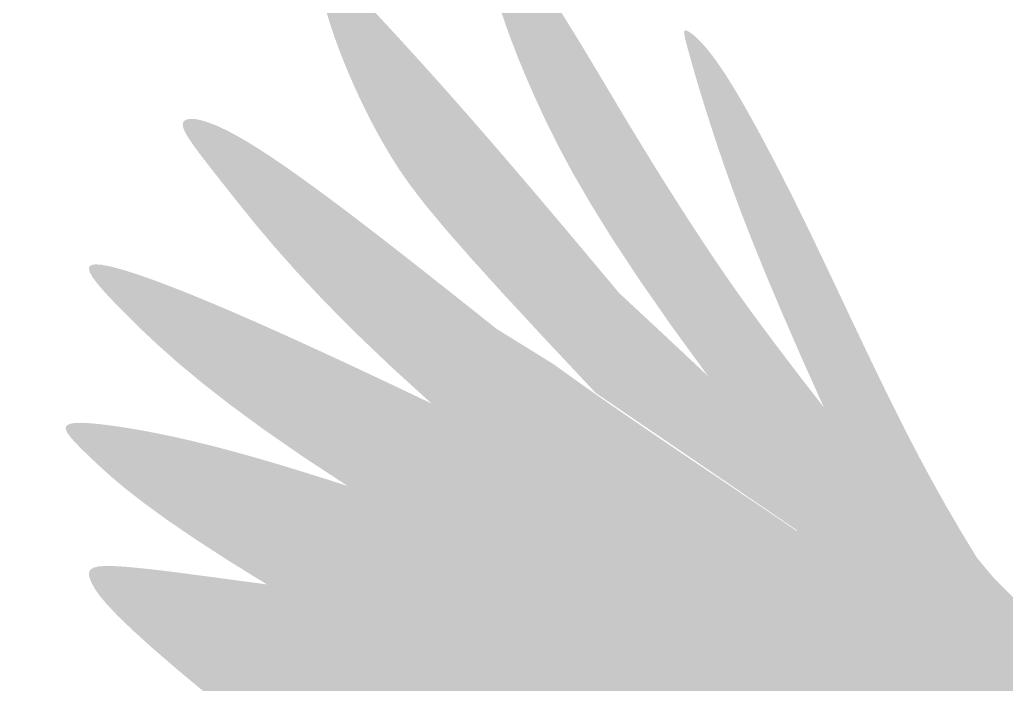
# Model space of a CAD drawing. Header units: millimetres. Extents: x -361 to 301, y -13 to 287.
# Drawn here: x 5.44 to 10.9, y 74.48 to 78.16 of the extents above; entities that cross this region are included whole.
import ezdxf

# ---------------------------------------------------------------- set-up
doc = ezdxf.new("R2010")
doc.units = ezdxf.units.MM
doc.layers.add('Images', color=7, linetype='Continuous')
doc.layers.add('magpiefill', color=3, linetype='Continuous')
picture_1 = doc.add_image_def('image1.jpg', size_in_pixel=(2366, 544))
picture_2 = doc.add_image_def('image7.jpg', size_in_pixel=(2113, 2387))

msp = doc.modelspace()

# ---------------------------------------------------------------- hatches: boundary and pattern name
at = {"layer": 'magpiefill'}
h = msp.add_hatch(color=255, dxfattribs=at)
h.dxf.hatch_style = 1
h.paths.add_polyline_path([(8.763841843762691, 77.65829865229377), (8.710578306584068, 77.74754826288644), (8.658100881134402, 77.8356193167481), (8.606330955438295, 77.92223681647367), (8.555189917520266, 78.00712576465814), (8.50459915540489, 78.0900111638965), (8.454480057116683, 78.17061801678373), (8.404754010680222, 78.2486713259148), (8.355473421069576, 78.32372454828673), (8.307214761056827, 78.39464495850471), (8.260685520363666, 78.46012828557602), (8.21659318871167, 78.51887025850793), (8.17564525582253, 78.56956660630762), (8.13854921141791, 78.61091305798239), (8.106012545219386, 78.64160534253948), (8.07874274694862, 78.66033918898616), (8.057275674561453, 78.66619532193181), (8.041460658950484, 78.65979444839427), (8.03097539924255, 78.64214227099352), (8.025497594564456, 78.61424449234958), (8.02470494404298, 78.5771068150825), (8.028275146804958, 78.53173494181219), (8.035885901977167, 78.47913457515867), (8.04721490868647, 78.42031141774193), (8.062061711511689, 78.35602432979967), (8.080713236839955, 78.2860448020404), (8.103578256510445, 78.20989748279031), (8.131065542362307, 78.12710702037563), (8.163583866234717, 78.03719806312252), (8.20154199996685, 77.93969525935718), (8.245348715397881, 77.83412325740582), (8.295412784366931, 77.72000670559464), (8.352690591661997, 77.59636394546642), (8.420328973866162, 77.46018809142971), (8.502022380511278, 77.30796595110992), (8.60146526112922, 77.1361843321322), (8.722352065251812, 76.94133004212183), (8.868377242410986, 76.71988988870409), (9.017515629269496, 76.5053492217046), (9.188635795545139, 76.34793368905262), (9.338156284477293, 76.21003057118118), (9.467842113338037, 76.09016787647106), (9.579458299399391, 75.98687361330349), (9.674769859933406, 75.89867579005936), (9.755541812212016, 75.82410241511992), (9.823539173507243, 75.76168149686606), (9.880526961091135, 75.70994104367888), (9.928137173628585, 75.66752802787913), (9.967469735355849, 75.63356527754677), (9.99949155190211, 75.60729458470144), (10.02516952889647, 75.58795774136279), (10.04547057196811, 75.57479653955049), (10.0613615867461, 75.56705277128422), (10.07380947885969, 75.56396822858368), (10.08378115393796, 75.56478470346848), (10.09188849363377, 75.5692110569743), (10.09732328369483, 75.57882442620092), (10.09892228589257, 75.59566901726419), (10.09552226199841, 75.62178903627985), (10.08595997378376, 75.65922868936373), (10.06907218302001, 75.71003218263158), (10.0436956514786, 75.77624372219925), (10.00866714093098, 75.85990751418252), (9.934047563909587, 75.95507561385402), (9.76182339275337, 76.17743147356867), (9.624388426955306, 76.3578886383568), (9.515042662932103, 76.50475770430764), (9.42708609710047, 76.6263492675104), (9.353818725877147, 76.73097392405431), (9.288540545678813, 76.82694227002854), (9.22566101494104, 76.92117390951914), (9.164027440174777, 77.01502447859922), (9.103596589909785, 77.10845862133874), (9.044325232675817, 77.20144098180758), (8.98617013700266, 77.2939362040757), (8.929088071420097, 77.38590893221301), (8.873035804457857, 77.47732381028952), (8.81797010464578, 77.56814548237504)])
h = msp.add_hatch(color=253, dxfattribs=at)
h.dxf.hatch_style = 1
h.paths.add_polyline_path([(7.604141655325066, 77.98357105311955), (7.541369538147904, 78.05222926479492), (7.482032684644651, 78.11662109376081), (7.426048558360577, 78.17693118274128), (7.373399475062172, 78.23321911593293), (7.324327159401179, 78.28504424342238), (7.279138188250556, 78.33184085676884), (7.238139138483348, 78.37304324753137), (7.20163658697254, 78.40808570726921), (7.169937110591093, 78.43640252754149), (7.14334728621202, 78.45742799990735), (7.122173690708308, 78.47059641592593), (7.106564371183083, 78.47557646953753), (7.096033255659876, 78.4729744642069), (7.089935742392271, 78.46363110577987), (7.087627229633881, 78.44838710010235), (7.088463115638319, 78.4280831530202), (7.091798798659227, 78.40355997037928), (7.096989676950244, 78.37565825802547), (7.103391148764928, 78.34521872180464), (7.110525003458122, 78.31286206960387), (7.118578594789454, 78.27832901747509), (7.127905667619729, 78.24114028351146), (7.138859966809775, 78.20081658580612), (7.151795237220426, 78.15687864245223), (7.167065223712484, 78.10884717154296), (7.18502367114678, 78.05624289117145), (7.206024324384117, 77.99858651943084), (7.23035607556244, 77.93560633211113), (7.258048405928122, 77.8678608357897), (7.289065944004648, 77.79611609474075), (7.323373318315504, 77.72113817323844), (7.360935157384176, 77.64369313555707), (7.40171608973418, 77.5645470459708), (7.445680743889, 77.48446596875382), (7.492793748372065, 77.40421596818037), (7.544290028043633, 77.3230823579695), (7.606485693110869, 77.23442744961959), (7.686967150117596, 77.13013280407391), (7.793320805607721, 77.0020799822757), (7.933133066125095, 76.84215054516822), (8.113990338213597, 76.64222605369473), (8.343479028417079, 76.3941880687985), (8.62918554327942, 76.08991815142272), (9.744352245770614, 75.32877533679347), (9.750925940961054, 75.33206051349934), (9.809049796100396, 75.33206051349934), (9.835436912012938, 75.32546701519607), (9.502373289634164, 75.57185760716891), (9.240570416792707, 75.77072528501982), (9.039319777558603, 75.92947858844231), (8.887912856001861, 76.05552605712984), (8.77564113619249, 76.15627623077587), (8.691796102200442, 76.23913764907395), (8.625669238095782, 76.31151885171744), (8.56655202794849, 76.38082837839984), (8.505651116988133, 76.45311707535424), (8.441833795082715, 76.52900501497204), (8.37588251325974, 76.60775457618409), (8.308579722546654, 76.68862813792138), (8.240707873971104, 76.77088807911491), (8.173049418560595, 76.85379677869552), (8.106386807342602, 76.93661661559416), (8.041502491344716, 77.01860996874187), (7.97908407945863, 77.09911475571461), (7.91943981203292, 77.17777104866913), (7.862783087280377, 77.2542944584072), (7.80932730341371, 77.32840059573066), (7.759285858645683, 77.39980507144129), (7.712872151189117, 77.46822349634097), (7.670299579256721, 77.53337148123141), (7.631781541061258, 77.5949646369145), (7.597652951727923, 77.65249343684211), (7.568734794031343, 77.70454780506641), (7.545969567658716, 77.74949252828974), (7.530299772297099, 77.78569239321432), (7.522667907633576, 77.81151218654244), (7.524016473355289, 77.82531669497638), (7.535287969149294, 77.82547070521845), (7.557424894702706, 77.8103390039709), (7.590953330418927, 77.77901511482342), (7.634733679566267, 77.7335075089156), (7.687209926129356, 77.67655339427436), (7.746826054092878, 77.61088997892664), (7.812026047441407, 77.53925447089941), (7.881253890159599, 77.46438407821965), (7.952953566232054, 77.38901600891431), (8.025569059643402, 77.31588747101034), (8.100359987214603, 77.2446785433318), (8.189848497111882, 77.16284078789114), (8.309372370337712, 77.05476863749792), (8.474269387894623, 76.90485652496169), (8.69987733078517, 76.697498883092), (8.759817530348016, 76.6417807154946), (8.648350151014284, 76.77510609741354), (8.540527652547325, 76.90365307434975), (8.43639083516672, 77.02733652715007), (8.335980499091875, 77.14607133666136), (8.23933744454203, 77.25977238373075), (8.146502471736653, 77.36835454920515), (8.057516380895038, 77.47173271393159), (7.972419972236594, 77.56982175875699), (7.891233489868341, 77.6625815248412), (7.813894953447829, 77.75015169459547), (7.740321826520244, 77.83271691074388), (7.670431572630946, 77.91046181601054)])
h = msp.add_hatch(color=255, dxfattribs=at)
h.dxf.hatch_style = 1
h.paths.add_polyline_path([(9.534138450081457, 77.53050375303137), (9.483910342954914, 77.62200478186237), (9.435762839125942, 77.70682275172528), (9.390282774593686, 77.78367792687762), (9.34805698535726, 77.85129057157691), (9.309562646969312, 77.90874235688209), (9.274838293196126, 77.95656058105796), (9.24381279735735, 77.99563394917068), (9.216415032772687, 78.02685116628656), (9.192573872761898, 78.05110093747176), (9.172218190644628, 78.06927196779252), (9.155276859740582, 78.08225296231505), (9.141678753369462, 78.09093262610556), (9.13134088804864, 78.09597156337509), (9.124132853086195, 78.09711797491371), (9.119912380987842, 78.09389196065645), (9.118537204259326, 78.08581362053816), (9.119865055406336, 78.07240305449382), (9.123753666934647, 78.0531803624583), (9.130060771349946, 78.0276656443666), (9.138644101158008, 77.9953790001536), (9.14942214799376, 77.95588052133319), (9.162556440009098, 77.90889026573495), (9.178269264485067, 77.85416828276747), (9.1967829087028, 77.79147462183933), (9.218319659943347, 77.72056933235906), (9.243101805487811, 77.64121246373519), (9.271351632617325, 77.55316406537635), (9.303291428612908, 77.45618418669106), (9.339493846245205, 77.34938110627199), (9.381933000242668, 77.22925601944854), (9.432933370823378, 77.09165835073422), (9.494819438205269, 76.93243752464247), (9.569915682606393, 76.74744296568683), (9.660546584244742, 76.53252409838079), (9.754812772115145, 76.31617528037039), (9.852908870981366, 76.19167345731691), (9.937664564348609, 76.08333918215196), (10.01052834773836, 75.98986831071431), (10.07294871667233, 75.90995669884249), (10.12637416667206, 75.84230020237518), (10.17225319325928, 75.78559467715094), (10.21203429195549, 75.73853597900842), (10.24716595828241, 75.6998199637863), (10.27878858752325, 75.6686944295214), (10.30681017400769, 75.64661494304389), (10.33083061182705, 75.63558901338222), (10.35044979507268, 75.63762414956481), (10.36526761783585, 75.6547278606201), (10.37488397420796, 75.6889076555765), (10.37889875828029, 75.74217104346248), (10.37691186414412, 75.81652553330646), (10.35346924020459, 75.861543317287), (10.28878190430163, 75.98951116036991), (10.22719351775919, 76.11434683167299), (10.16825716131055, 76.2359811970815), (10.1115366795766, 76.35441885441149), (10.05663897272893, 76.46995932920153), (10.00318170482706, 76.58297587892066), (9.950782539930202, 76.69384176103816), (9.899059142097656, 76.8029302330233), (9.847629175388846, 76.9106145523452), (9.79611030386306, 77.01726797647297), (9.744120191579668, 77.12326376287588), (9.69143803125462, 77.22869967015451), (9.638489130230482, 77.33257146143494), (9.58586032450637, 77.43359940097473)])
h = msp.add_hatch(color=255, dxfattribs=at)
h.dxf.hatch_style = 1
h.paths.add_polyline_path([(8.69987733078517, 76.69749888309197), (8.474269387894623, 76.90485652496169), (8.309372370337655, 77.05476863749796), (8.189848497111853, 77.16284078789117), (8.100359987214603, 77.2446785433318), (8.025569059643402, 77.31588747101034), (7.952953566232054, 77.38901600891431), (7.881253890159599, 77.46438407821965), (7.812026047441407, 77.53925447089941), (7.746826054092907, 77.61088997892661), (7.687209926129356, 77.67655339427436), (7.634733679566267, 77.7335075089156), (7.590953330418927, 77.77901511482342), (7.557424894702706, 77.8103390039709), (7.535287969149294, 77.82547070521845), (7.524016473355289, 77.82531669497638), (7.522667907633576, 77.81151218654244), (7.530299772297099, 77.78569239321432), (7.545969567658716, 77.74949252828974), (7.568734794031343, 77.70454780506641), (7.597652951727923, 77.65249343684211), (7.631781541061287, 77.5949646369145), (7.670299579256721, 77.53337148123141), (7.712872151189117, 77.46822349634097), (7.759285858645683, 77.39980507144129), (7.80932730341371, 77.32840059573066), (7.862783087280377, 77.2542944584072), (7.91943981203292, 77.17777104866913), (7.97908407945863, 77.09911475571461), (8.041502491344716, 77.01860996874187), (8.106386807342602, 76.93661661559416), (8.173049418560595, 76.85379677869552), (8.240707873971104, 76.77088807911491), (8.308579722546654, 76.6886281379214), (8.375882513259711, 76.60775457618409), (8.441833795082715, 76.52900501497203), (8.505651116988133, 76.45311707535424), (8.56655202794849, 76.38082837839984), (8.625669238095782, 76.31151885171744), (8.691796102200442, 76.23913764907395), (8.77564113619249, 76.15627623077587), (8.88791285600189, 76.05552605712984), (9.039319777558603, 75.92947858844231), (9.240570416792707, 75.77072528501982), (9.502373289634193, 75.5718576071689), (9.835436912012938, 75.32546701519607), (9.886547984241076, 75.31269560171033), (9.983421361518225, 75.29333068992125), (10.11904340479828, 75.31269560171033), (10.14775383559396, 75.31843479420482), (10.11246457015659, 75.35468399704071), (10.07054977000274, 75.39727545498582), (10.0223563944628, 75.44586174493162), (9.968231402867247, 75.50009544376938), (9.908521754546598, 75.5596291283906), (9.872700389043814, 75.59519617749557), (9.394577116577295, 76.04802474259024), (9.001533980011914, 76.4170901446983)])
h = msp.add_hatch(color=253, dxfattribs=at)
h.dxf.hatch_style = 1
h.paths.add_polyline_path([(7.248140780889287, 77.09679850566467), (7.158122370649124, 77.16437324332269), (7.071934918205613, 77.22797955042283), (6.989519227454252, 77.2875414114647), (6.911053055639002, 77.34278747504375), (6.836714160003851, 77.39344638975531), (6.766680297792789, 77.43924680419484), (6.701129226249861, 77.47991736695774), (6.640238702619058, 77.51518672663939), (6.58418648414434, 77.54478353183522), (6.533175646579139, 77.56850749929116), (6.487510539714691, 77.58644261835512), (6.447520831851591, 77.5987439465256), (6.413536191290376, 77.60556654130103), (6.385886286331754, 77.60706546017987), (6.364900785276319, 77.60339576066058), (6.350909356424665, 77.59471250024161), (6.344241668077416, 77.58117073642144), (6.345226849320511, 77.56272470453244), (6.354191872381506, 77.53852535124268), (6.371463170273159, 77.50752280105405), (6.397367176008373, 77.46866717846858), (6.432230322599935, 77.42090860798818), (6.476379043060689, 77.36319721411489), (6.530139770403508, 77.29448312135061), (6.593838937641181, 77.21371645419732), (6.668233850790415, 77.11989331172147), (6.75580530788352, 77.01219369124702), (6.859464979956556, 76.88984356466248), (6.982124538045639, 76.75206890385634), (7.126695653186971, 76.59809568071707), (7.296089996416583, 76.42714986713317), (7.493219238770621, 76.2384574349931), (7.720995051285172, 76.03124435618535), (7.755207947147028, 76.01489520984325), (7.878836990002526, 75.95533128585872), (8.002332661498912, 75.89528746851597), (8.047419815192058, 75.87314971527367), (7.949882907122856, 76.00226020064751), (7.859766807067928, 76.11901687916195), (7.777108863427941, 76.22403688087103), (7.701946424603619, 76.31793733582869), (7.634316838995687, 76.40133537408899), (7.574257455004812, 76.47484812570592), (7.521805621031774, 76.53909272073342), (7.476998685477213, 76.59468628922563), (7.439827760768935, 76.64224678876461), (7.410099015443052, 76.68239548704527), (7.387572382062729, 76.71575447929071), (7.372007793191045, 76.74294586072399), (7.363165181391253, 76.76459172656818), (7.360804479226431, 76.78131417204634), (7.364685619259774, 76.79373529238154), (7.374568534054418, 76.80247718279689), (7.391690079323723, 76.80705594755356), (7.423194803381847, 76.80256372706522), (7.477704177693113, 76.7829866707837), (7.563839673721816, 76.74231092816078), (7.690222762932308, 76.6745226486483), (7.865474916788912, 76.57360798169803), (8.08339465628353, 76.44247291402756), (7.933387255184471, 76.56167790683743), (7.795681598464171, 76.67080515684945), (7.669033723275248, 76.77075532808443), (7.552199666770548, 76.86242908456286), (7.443935466102744, 76.94672709030532), (7.342997158424737, 77.0245500093324)])
h = msp.add_hatch(color=253, dxfattribs=at)
h.dxf.hatch_style = 1
h.paths.add_polyline_path([(7.115105090553129, 76.31634976918927), (6.985143791072034, 76.37589892986124), (6.856818532440855, 76.4338839722994), (6.731178515472209, 76.48970057504668), (6.609272940978656, 76.54274441664599), (6.492151009772755, 76.59241117564022), (6.380873777113834, 76.63810838049481), (6.276549716048009, 76.67929095936533), (6.180299154068223, 76.71542569032982), (6.093242418667273, 76.7459793514664), (6.016499837338102, 76.77041872085313), (5.951191737573566, 76.78821057656812), (5.89843844686655, 76.79882169668942), (5.859360292709937, 76.8017188592951), (5.834813821555088, 76.79643401424265), (5.824600455687346, 76.78275979850697), (5.828257836350701, 76.7605540208425), (5.845323604788888, 76.7296744900035), (5.875335402245867, 76.68997901474437), (5.917830869965485, 76.6413254038194), (5.97234764919159, 76.58357146598296), (6.038423381168116, 76.5165750099894), (6.116239222410343, 76.44008391178357), (6.208550390519434, 76.35340631607241), (6.318755618367959, 76.2557404347534), (6.450253638828542, 76.14628447972403), (6.606443184773752, 76.02423666288175), (6.790722989076187, 75.88879519612402), (7.0064917846085, 75.73915829134835), (7.257148304243174, 75.57452416045219), (7.317749686526327, 75.55496424490127), (7.482178926923694, 75.50072659142116), (7.653952564932752, 75.44304076250768), (7.707574500982787, 75.42476449854716), (7.529525108453583, 75.54126002055054), (7.378445915774137, 75.65164233036742), (7.252008296354632, 75.75532219016772), (7.147883623605367, 75.85171036212127), (7.063743270936584, 75.94021760839799), (6.997258611758525, 76.02025469116772), (6.946101019481432, 76.09123237260035), (6.907941867515632, 76.1525614148657), (6.882188079234538, 76.20331235730787), (6.875188777864537, 76.24119484796738), (6.895028636595271, 76.26357831205897), (6.949792328616297, 76.2678321747973), (7.04756452711726, 76.25132586139715), (7.196429905287744, 76.21142879707314), (7.404473136317336, 76.14551040704006), (7.679778893395792, 76.05094011651254), (7.630636402585253, 76.07442359412055), (7.504313225970236, 76.13436079234147), (7.375739008814833, 76.1949763789723), (7.245653230071582, 76.25584081174058)])
h = msp.add_hatch(color=255, dxfattribs=at)
h.dxf.hatch_style = 1
h.paths.add_polyline_path([(8.397072304297467, 76.2483440832917), (8.09821760675598, 76.43355307676183), (7.865474916788912, 76.57360798169803), (7.690222762932308, 76.6745226486483), (7.563839673721816, 76.74231092816078), (7.477704177693113, 76.7829866707837), (7.423194803381847, 76.80256372706522), (7.391690079323723, 76.80705594755356), (7.374568534054418, 76.80247718279689), (7.364685619259774, 76.79373529238154), (7.360804479226431, 76.78131417204634), (7.363165181391253, 76.76459172656818), (7.372007793191045, 76.74294586072399), (7.387572382062729, 76.71575447929071), (7.410099015443052, 76.68239548704527), (7.439827760768935, 76.64224678876461), (7.476998685477213, 76.59468628922563), (7.521805621031746, 76.53909272073344), (7.574257455004812, 76.47484812570592), (7.634316838995687, 76.401335374089), (7.701946424603619, 76.31793733582869), (7.777108863427941, 76.22403688087103), (7.859766807067928, 76.11901687916195), (7.949882907122856, 76.00226020064751), (8.047419815192058, 75.8731497152737), (8.12650409198335, 75.83431940416409), (8.252160411802805, 75.77198273915216), (8.380110751304443, 75.70783311982926), (8.511164240835313, 75.6414261925445), (8.645641785087236, 75.57252215718349), (8.781911386130787, 75.50169942777801), (8.917852820381142, 75.42974097189649), (9.05134586425362, 75.35742975710727), (9.180270294163336, 75.28554875097886), (9.302505886525665, 75.21488092107951), (9.415932417755812, 75.14620923497768), (9.518429664268979, 75.0803166602417), (9.595928708544676, 75.0803166602417), (9.654052563683905, 75.0803166602417), (9.692802085821825, 75.1190464838198), (9.750925940961054, 75.1190464838198), (9.770300273962505, 75.21587104276507), (9.770300273962505, 75.25460086634315), (9.673426896685356, 75.29333068992125), (9.740421602007444, 75.32681101399545), (9.631423422058134, 75.4013062115707), (9.502702732024545, 75.488305168056), (9.358784202897027, 75.58515831932404), (9.204192505665105, 75.68921610124812), (9.043452311318674, 75.7978289497012), (8.881088290847913, 75.9083473005562), (8.721625115242546, 76.01812158968617), (8.56958745549258, 76.12450225296406), (8.428431704530425, 76.22543091898886)])
h = msp.add_hatch(color=253, dxfattribs=at)
h.dxf.hatch_style = 1
h.paths.add_polyline_path([(10.14776094400725, 75.68251046312368), (10.00866714093098, 75.85990751418252), (10.0436956514786, 75.77624372219925), (10.06907218302001, 75.71003218263158), (10.08595997378376, 75.65922868936373), (10.09552226199841, 75.62178903627985), (10.09892228589257, 75.59566901726419), (10.09732328369483, 75.57882442620092), (10.09188849363377, 75.5692110569743), (10.08378115393796, 75.56478470346848), (10.07380947885969, 75.56396822858368), (10.06136158674613, 75.56705277128422), (10.04547057196811, 75.57479653955049), (10.02516952889647, 75.58795774136279), (9.99949155190211, 75.60729458470144), (9.967469735355849, 75.63356527754677), (9.928137173628585, 75.66752802787913), (9.880526961091164, 75.70994104367888), (9.823539173507243, 75.76168149686606), (9.755541812211959, 75.82410241511994), (9.674769859933406, 75.89867579005939), (9.579458299399391, 75.98687361330349), (9.467842113338037, 76.09016787647106), (9.338156284477265, 76.21003057118115), (9.18863579554511, 76.34793368905265), (9.017515629269496, 76.5053492217046), (9.043235242138536, 76.46835067950416), (9.25062051396634, 76.18319922214737), (9.394577116577324, 76.04802474259021), (9.894344521483902, 75.57469710957734), (10.14662045258382, 75.3182082318341), (10.31279015935243, 75.35142542528843), (10.40966353662958, 75.35142542528843)])
h = msp.add_hatch(color=255, dxfattribs=at)
h.dxf.hatch_style = 1
h.paths.add_polyline_path([(8.126504091983321, 75.8343194041641), (8.002332661498912, 75.89528746851597), (7.878836990002497, 75.95533128585873), (7.755207947146971, 76.01489520984327), (7.679778893395792, 76.0509401165125), (7.404473136317336, 76.14551040704006), (7.196429905287744, 76.21142879707314), (7.04756452711726, 76.25132586139715), (6.949792328616297, 76.2678321747973), (6.895028636595271, 76.26357831205897), (6.875188777864537, 76.24119484796738), (6.882188079234538, 76.20331235730787), (6.907941867515632, 76.1525614148657), (6.946101019481432, 76.09123237260035), (6.997258611758525, 76.02025469116772), (7.063743270936584, 75.94021760839799), (7.147883623605367, 75.85171036212127), (7.252008296354632, 75.75532219016772), (7.378445915774137, 75.65164233036742), (7.529525108453583, 75.54126002055054), (7.707574500982787, 75.42476449854716), (7.832848313272393, 75.38206672540808), (8.0182001817563, 75.31802983370439), (8.2075673685776, 75.25141698631774), (8.398065369024124, 75.18278046850395), (8.586809678383702, 75.11267256551899), (8.770915791944276, 75.04164556261863), (8.947499204993676, 74.97025174505876), (9.113675412819788, 74.89904339809529), (9.26655991071047, 74.82857280698408), (9.363433287987476, 74.82857280698408), (9.440931476128299, 74.8479377187731), (9.479680998266076, 74.90603245414026), (9.499055331267527, 75.04158683666363), (9.518429664268979, 75.0803166602417), (9.415932417755783, 75.14620923497768), (9.302505886525637, 75.21488092107951), (9.180270294163336, 75.28554875097886), (9.051345864253562, 75.35742975710728), (8.917852820381142, 75.42974097189649), (8.781911386130787, 75.50169942777801), (8.645641785087264, 75.57252215718346), (8.511164240835342, 75.6414261925445), (8.380110751304414, 75.70783311982926), (8.252160411802777, 75.77198273915216)])
h = msp.add_hatch(color=253, dxfattribs=at)
h.dxf.hatch_style = 1
h.paths.add_polyline_path([(10.49392843715913, 75.5964876522401), (10.42170244473485, 75.73051243653883), (10.37691186414412, 75.81652553330646), (10.37889875828029, 75.74217104346248), (10.37488397420796, 75.6889076555765), (10.36526761783585, 75.6547278606201), (10.35044979507268, 75.63762414956481), (10.33083061182705, 75.63558901338222), (10.30681017400769, 75.64661494304389), (10.27878858752325, 75.6686944295214), (10.24716595828241, 75.6998199637863), (10.21203429195549, 75.73853597900842), (10.17225319325928, 75.78559467715094), (10.12637416667206, 75.84230020237518), (10.07294871667233, 75.90995669884252), (10.01052834773836, 75.98986831071431), (9.93766456434858, 76.083339182152), (9.852908870981366, 76.1916734573169), (9.754812772115145, 76.31617528037039), (9.769036623338309, 76.2835303472378), (9.891675692294626, 76.00978125637455), (9.934047563909587, 75.95507561385404), (10.14776094400725, 75.68251046312366), (10.40966353662958, 75.35142542528843), (10.40966353662958, 75.27396577813224), (10.42903786963103, 75.17714121918698), (10.56466076904593, 75.1190464838198), (10.7390323344639, 75.17714121918698), (10.65214646275692, 75.31973290944953), (10.57059413674426, 75.45953809850543)])
h = msp.add_hatch(color=253, dxfattribs=at)
h.dxf.hatch_style = 1
h.paths.add_polyline_path([(6.870751223815063, 75.69538848026878), (6.737922446675242, 75.73423375954275), (6.61354950355252, 75.76883102714707), (6.497796886631136, 75.79909733707059), (6.390597907707615, 75.82525782824678), (6.291828083481619, 75.84761466084531), (6.201362930652863, 75.86646999503583), (6.119077965921008, 75.88212599098792), (6.044848705985771, 75.89488480887127), (5.978550667546756, 75.90504860885554), (5.920059367303651, 75.9129195511103), (5.869211792901126, 75.91874943577697), (5.825690815763522, 75.92258862288382), (5.789140778260247, 75.92443711243081), (5.759206022760623, 75.92429490441798), (5.735530891633999, 75.92216199884533), (5.717759727249728, 75.91803839571281), (5.705536871977159, 75.9119240950205), (5.698506668185644, 75.90381909676832), (5.69643349280426, 75.89362712476047), (5.699561861000916, 75.88086679801754), (5.708256322503217, 75.86496045936428), (5.722881427038772, 75.84533045162551), (5.743801724335242, 75.82139911762599), (5.771381764120207, 75.79258880019049), (5.80598609612133, 75.75832184214374), (5.847979270066162, 75.71802058631054), (5.898342792630046, 75.67095301279146), (5.960525998278797, 75.61576965079061), (6.038595178425908, 75.55096666678779), (6.136616624484901, 75.4750402272628), (6.258656627869186, 75.3864864986955), (6.408781479992342, 75.28380164756574), (6.591057472267835, 75.16548184035338), (6.809326400436532, 75.03016242332802), (6.897779082347938, 75.01816002420153), (7.005250817192859, 75.00326535698821), (7.11677707366016, 74.98737534099497), (7.129799573973912, 74.98545856543586), (7.028428123710285, 75.03593013662233), (6.943537698415412, 75.08567838801791), (6.873367816347098, 75.13424548836524), (6.816157995763206, 75.18117360640696), (6.770147754921538, 75.2260049108857), (6.733576612079958, 75.26828157054415), (6.70468408549624, 75.30754575412487), (6.681709693428303, 75.34333963037061), (6.663143705430514, 75.37535489503277), (6.648479396243715, 75.40388135189836), (6.63746079190534, 75.42935833176327), (6.629831918452766, 75.45222516542337), (6.625336801923424, 75.47292118367449), (6.623719468354722, 75.49188571731254), (6.62472394378409, 75.50955809713331), (6.628094254248936, 75.5263776539327), (6.633672247847585, 75.54265191905921), (6.641691060922113, 75.55816122607186), (6.652481651875433, 75.57255410908229), (6.666374979110572, 75.58547910220213), (6.68370200103044, 75.59658473954302), (6.704793676038037, 75.60551955521665), (6.729980962536274, 75.6119320833346), (6.759594818928207, 75.61547085800852), (6.794081262655595, 75.61579001290652), (6.834346547315675, 75.61256607992233), (6.881411985544503, 75.60548119050614), (6.936298889978133, 75.59421747610808), (7.000028573252678, 75.5784570681784), (7.073622348004164, 75.5578820981672), (7.158101526868677, 75.5321746975247), (7.254487422482271, 75.50101699770102), (7.365197564882294, 75.46351094999878), (7.498234353710927, 75.41643778512987), (7.662996406011587, 75.35599855365858), (7.868882338827746, 75.27839430614922), (8.125290769202877, 75.17982609316611), (8.441620314180398, 75.05649496527353), (8.82726959080378, 74.90460197303578), (9.291637216116385, 74.72034816701716), (9.285934243711921, 74.73174824803881), (9.26655991071047, 74.82857280698408), (9.113675412819816, 74.89904339809529), (8.947499204993676, 74.97025174505876), (8.770915791944276, 75.04164556261863), (8.586809678383702, 75.11267256551899), (8.398065369024096, 75.18278046850395), (8.2075673685776, 75.25141698631774), (8.018200181756328, 75.31802983370439), (7.832848313272393, 75.38206672540808), (7.653952564932752, 75.44304076250766), (7.482178926923723, 75.50072659142116), (7.317749686526327, 75.55496424490127), (7.160887131021695, 75.60559375570077), (7.011813547690906, 75.65245515657234)])
h = msp.add_hatch(color=255, dxfattribs=at)
h.dxf.hatch_style = 1
h.paths.add_polyline_path([(7.868882338827746, 75.27839430614922), (7.662996406011587, 75.35599855365858), (7.498234353710927, 75.41643778512987), (7.365197564882294, 75.46351094999878), (7.254487422482271, 75.50101699770102), (7.158101526868677, 75.5321746975247), (7.073622348004164, 75.5578820981672), (7.000028573252678, 75.5784570681784), (6.936298889978133, 75.59421747610808), (6.881411985544503, 75.60548119050614), (6.834346547315675, 75.61256607992233), (6.794081262655595, 75.61579001290652), (6.759594818928207, 75.61547085800852), (6.729980962536274, 75.6119320833346), (6.704793676038037, 75.60551955521665), (6.68370200103044, 75.59658473954302), (6.666374979110572, 75.58547910220213), (6.652481651875433, 75.57255410908229), (6.641691060922113, 75.55816122607186), (6.633672247847585, 75.54265191905921), (6.628094254248936, 75.5263776539327), (6.62472394378409, 75.50955809713331), (6.623719468354722, 75.49188571731254), (6.625336801923424, 75.47292118367449), (6.629831918452766, 75.45222516542337), (6.63746079190534, 75.42935833176327), (6.648479396243715, 75.40388135189836), (6.663143705430514, 75.37535489503277), (6.681709693428303, 75.34333963037061), (6.70468408549624, 75.30754575412487), (6.733576612079958, 75.26828157054415), (6.770147754921538, 75.2260049108857), (6.816157995763206, 75.18117360640696), (6.873367816347098, 75.13424548836524), (6.943537698415412, 75.08567838801791), (7.028428123710285, 75.03593013662233), (7.129799573973912, 74.98545856543586), (7.23294468976809, 74.97027668544098), (7.3543405035349, 74.95175609954543), (7.481551352978869, 74.93160029252749), (7.614691344595087, 74.9096952126554), (7.751983658785747, 74.88632376439391), (7.891178744430022, 74.86186809125682), (8.030027050406943, 74.83671033675793), (8.166279025595571, 74.81123264441109), (8.297685118875023, 74.78581715773012), (8.421995779124359, 74.76084602022881), (8.536961455222695, 74.736701375421), (8.641292839483128, 74.71363156068541), (8.73754159795493, 74.69134968886044), (8.829219640121465, 74.66943506664936), (8.919838875466041, 74.6474670007555), (9.01291121347208, 74.62502479788215), (9.111948563622747, 74.60168776473262), (9.22046283540152, 74.5770352080102), (9.34196593829165, 74.55064643441818), (9.324683765849699, 74.65428904596094), (9.291637216116385, 74.72034816701716), (8.827269590803752, 74.90460197303578), (8.441620314180398, 75.05649496527353), (8.125290769202877, 75.17982609316611)])
at = {"layer": 'magpiefill', "true_color": 0x010101}
h = msp.add_hatch(color=18, dxfattribs=at)
h.dxf.hatch_style = 1
edge = h.paths.add_edge_path()
edge.add_line((10.83590571174091, 67.46990766237992), (10.2844572306582, 67.41353270956705))
edge.add_line((10.28445723065821, 67.41353270956706), (9.345868824184759, 66.79705653545675))
edge.add_line((9.345868824184748, 66.79705653545675), (7.415060295968345, 65.40328404481181))
edge.add_line((7.415060295968345, 65.40328404481181), (6.288754893108029, 64.33115094885882))
edge.add_line((6.288754893108035, 64.33115094885882), (6.101037896721164, 64.33115094885882))
edge.add_line((6.101037896721152, 64.33115094885882), (5.913320044199542, 64.49197109128313))
edge.add_line((5.913320044199565, 64.49197109128313), (5.886503330430071, 64.59918422284707))
edge.add_line((5.88650333043006, 64.59918422284706), (5.323350628999833, 64.17033125151288))
edge.add_line((5.323350628999833, 64.17033125151288), (4.572480931182872, 63.63426470353638))
edge.add_line((4.572480931182866, 63.63426470353637), (4.492030789874247, 63.98270804873675))
edge.add_line((4.492030789874264, 63.98270804873675), (4.518847503643758, 64.17033125151288))
edge.add_line((4.518847503643741, 64.17033125151288), (4.840648925013232, 64.51877415163494))
edge.add_line((4.840648925013227, 64.51877415163494), (4.947915780091341, 64.59918422284707))
edge.add_line((4.947915780091364, 64.59918422284706), (4.867465638782744, 64.65279078862906))
edge.add_line((4.867465638782733, 64.65279078862906), (4.357946364891632, 64.304347888507))
edge.add_line((4.357946364891632, 64.304347888507), (4.223862796043886, 64.41156102007093))
edge.add_line((4.223862796043875, 64.41156102007093), (4.223862796043875, 64.49197109128312))
edge.add_line((4.223862796043875, 64.49197109128313), (4.009328229752771, 64.49197109128313))
edge.add_line((4.009328229752782, 64.49197109128313), (3.928878088444162, 64.59918422284707))
edge.add_line((3.928878088444151, 64.59918422284706), (4.626114358721987, 64.9744306283993))
edge.add_line((4.626114358721992, 64.97443062839932), (4.760197927569601, 65.21566039695738))
edge.add_line((4.760197927569607, 65.21566039695738), (5.001549207630478, 65.4300871051637))
edge.add_line((5.001549207630489, 65.4300871051637), (4.518847503643758, 65.34967703395151))
edge.add_line((4.518847503643741, 65.3496770339515), (4.894282352552222, 65.67131687372175))
edge.add_line((4.894282352552239, 65.67131687372175), (6.154671324260301, 66.39500662447438))
edge.add_line((6.154671324260278, 66.39500662447438), (7.334610154659719, 67.25271301222112))
edge.add_line((7.334610154659742, 67.25271301222112), (8.675449267676424, 68.03000932875568))
edge.add_line((8.675449267676413, 68.03000932875568), (9.479953249167375, 68.51246886587187))
edge.add_line((9.47995324916738, 68.51246886587187), (9.560403390476, 68.8073056452903))
edge.add_line((9.560403390475983, 68.8073056452903), (9.855388098075844, 68.99492884806635))
edge.add_line((9.85538809807585, 68.99492884806637), (10.1771895194452, 68.86091221107225))
edge.add_line((10.17718951944522, 68.86091221107223), (10.39172408573646, 68.88771571650243))
edge.add_line((10.39172408573646, 68.88771571650243), (10.84760907595356, 69.26296212205462))
edge.add_line((10.84760907595356, 69.26296212205462), (11.22304478099691, 69.50419189061274))
edge.add_line((11.2230447809969, 69.50419189061274), (11.2498614947664, 68.96812534263624))
edge.add_line((11.24986149476641, 68.96812534263624), (11.14259378355342, 68.56607587673217))
edge.add_line((11.14259378355342, 68.56607587673217), (11.03532692847517, 68.51246886587187))
edge.add_line((11.03532692847517, 68.51246886587187), (10.87442578972306, 68.56607587673217))
edge.add_line((10.87442578972303, 68.56607587673217), (10.65989207956667, 68.35164916852592))
edge.add_line((10.65989207956667, 68.35164916852592), (10.99090294415741, 68.07021992784051))
edge.add_line((10.99090294415743, 68.07021992784053), (11.04902679929666, 68.32196378109816))
edge.add_line((11.04902679929666, 68.32196378109815), (11.32027174199162, 68.47688307541058))
edge.add_line((11.3202717419916, 68.47688307541058), (11.72713872796662, 68.4962479871996))
edge.add_line((11.72713872796663, 68.4962479871996), (11.95963414852382, 68.4187883400434))
edge.add_line((11.9596341485238, 68.41878834004342), (11.9596341485238, 68.24450413394197))
edge.add_line((11.9596341485238, 68.24450413394197), (11.76588825010439, 68.16704448678578))
edge.add_line((11.76588825010441, 68.1670444867858), (11.39776993013244, 68.08958483962955))
edge.add_line((11.39776993013243, 68.08958483962954), (10.97152775502095, 67.76038133921573))
edge.add_line((10.97152775502096, 67.76038133921573), (10.97152775502096, 67.5280023977471))
edge.add_line((10.97152775502096, 67.5280023977471), (11.32027174199161, 67.66355678027045))
edge.add_line((11.3202717419916, 67.66355678027047), (12.17275523607941, 67.99276028068435))
edge.add_line((12.17275523607941, 67.99276028068435), (12.73462031060581, 68.30259886930908))
edge.add_line((12.73462031060581, 68.30259886930908), (13.29648452899719, 68.70926201687915))
edge.add_line((13.29648452899718, 68.70926201687915), (14.0327211689414, 69.25147954697258))
edge.add_line((14.03272116894141, 69.25147954697256), (13.64522851596785, 69.11592516444921))
edge.add_line((13.64522851596786, 69.11592516444921), (13.27711019599575, 68.98037078192586))
edge.add_line((13.27711019599573, 68.98037078192586), (12.88961754302217, 69.07719534087111))
edge.add_line((12.88961754302218, 69.07719534087111), (12.54087355605153, 69.36766901770683))
edge.add_line((12.54087355605151, 69.36766901770683), (12.32775246849591, 69.79369663198767))
edge.add_line((12.32775246849593, 69.79369663198767), (12.25025428035511, 70.27781942671392))
edge.add_line((12.25025428035511, 70.27781942671392), (12.34712765763225, 70.72321239786207))
edge.add_line((12.34712765763226, 70.72321239786208), (12.75399464360727, 71.16860536901024))
edge.add_line((12.75399464360726, 71.16860536901024), (12.54087355605152, 71.09114572185399))
edge.add_line((12.54087355605151, 71.09114572185399), (11.53339282954733, 70.56829310354965))
edge.add_line((11.53339282954735, 70.56829310354965), (10.66153329018821, 70.0841703088234))
edge.add_line((10.6615332901882, 70.0841703088234), (10.17716811607237, 69.69687207304241))
edge.add_line((10.17716811607238, 69.69687207304241), (9.925297506378865, 69.32893919412875))
edge.add_line((9.925297506378854, 69.32893919412875), (9.654052563683887, 69.11592516444921))
edge.add_line((9.654052563683905, 69.11592516444921), (9.363433287987487, 69.03846551729302))
edge.add_line((9.363433287987476, 69.03846551729303), (9.189060866434778, 69.11592516444922))
edge.add_line((9.189060866434772, 69.11592516444921), (9.092188345292504, 69.23211463518348))
edge.add_line((9.092188345292527, 69.23211463518349), (9.111562678293978, 69.5032229551519))
edge.add_line((9.111562678293978, 69.50322295515188), (9.30530857671339, 69.94861592630004))
edge.add_line((9.305308576713372, 69.94861592630004), (9.169686533433326, 70.23908960313582))
edge.add_line((9.169686533433321, 70.23908960313584), (9.130937011295407, 69.98734574987814))
edge.add_line((9.13093701129543, 69.98734574987813), (8.956565445877606, 69.87115627914386))
edge.add_line((8.956565445877601, 69.87115627914386), (8.530323270766264, 69.61941242588622))
edge.add_line((8.530323270766246, 69.61941242588624), (8.3947012274862, 69.7162369848315))
edge.add_line((8.394701227486223, 69.7162369848315), (8.259078328071302, 69.79369663198769))
edge.add_line((8.259078328071297, 69.79369663198767), (8.123456284791251, 69.92925101451102))
edge.add_line((8.123456284791246, 69.92925101451102), (8.065332429652017, 70.14226504419057))
edge.add_line((8.065332429652017, 70.14226504419057), (8.084706762653468, 70.27781942671392))
edge.add_line((8.084706762653468, 70.27781942671392), (7.910335197235509, 70.31654925029201))
edge.add_line((7.910335197235497, 70.31654925029201), (7.813461819958491, 70.3940088974482))
edge.add_line((7.813461819958491, 70.3940088974482), (7.677838920543434, 70.52956327997155))
edge.add_line((7.677838920543451, 70.52956327997155), (7.561591210264993, 70.68448257428399))
edge.add_line((7.561591210264993, 70.68448257428399), (7.619715065404222, 70.9749562511197))
edge.add_line((7.619715065404222, 70.9749562511197), (7.561591210264993, 70.9749562511197))
edge.add_line((7.561591210264993, 70.9749562511197), (7.387219644847034, 71.03305098648688))
edge.add_line((7.387219644847022, 71.03305098648688), (7.212848079429198, 71.18797028079925))
edge.add_line((7.212848079429193, 71.18797028079925), (7.11597470215205, 71.38161939868978))
edge.add_line((7.115974702152073, 71.38161939868978), (7.154724224289987, 71.55590360479123))
edge.add_line((7.154724224289964, 71.55590360479123), (7.193472890292867, 71.74955272268168))
edge.add_line((7.193472890292867, 71.74955272268168), (7.096600369150599, 71.76891763447077))
edge.add_line((7.096600369150622, 71.76891763447077), (6.902853614596472, 71.94320184057221))
edge.add_line((6.902853614596467, 71.94320184057221), (6.786605904317872, 72.17558033696253))
edge.add_line((6.786605904317867, 72.17558033696253), (6.805980237319318, 72.38859436664207))
edge.add_line((6.805980237319318, 72.38859436664207), (7.135349035153513, 72.60160839632161))
edge.add_line((7.135349035153524, 72.6016083963216), (7.580966399401325, 72.83398733779022))
edge.add_line((7.580966399401319, 72.83398733779022), (7.890960008099188, 73.08573119104786))
edge.add_line((7.890960008099171, 73.08573119104786), (8.162204950794138, 73.31811013251648))
edge.add_line((8.162204950794148, 73.31811013251647), (8.200954472931926, 73.35683995609456))
edge.add_line((8.200954472931926, 73.35683995609456), (8.29782785020907, 73.39556977967266))
edge.add_line((8.297827850209075, 73.39556977967266), (8.41407556048767, 73.49239433861791))
edge.add_line((8.414075560487674, 73.49239433861791), (8.433449893489126, 73.5698539857741))
edge.add_line((8.433449893489126, 73.5698539857741), (8.433449893489126, 73.62794872114128))
edge.add_line((8.433449893489126, 73.62794872114127), (8.414075560487674, 73.70540836829746))
edge.add_line((8.414075560487674, 73.70540836829746), (8.355951705348446, 73.76350310366463))
edge.add_line((8.355951705348446, 73.76350310366463), (8.29782785020908, 73.80223292724273))
edge.add_line((8.297827850209075, 73.80223292724271), (8.220328805933383, 73.8215978390318))
edge.add_line((8.220328805933377, 73.8215978390318), (8.278452661072743, 73.86032766260989))
edge.add_line((8.278452661072748, 73.86032766260989), (8.35595170534844, 73.86032766260989))
edge.add_line((8.355951705348446, 73.86032766260989), (8.433449893489126, 73.8796925743989))
edge.add_line((8.433449893489126, 73.8796925743989), (8.569072792904047, 73.8796925743989))
edge.add_line((8.569072792904024, 73.8796925743989), (8.64657098104484, 73.8796925743989))
edge.add_line((8.646570981044846, 73.8796925743989), (8.704694836184075, 73.89905748618798))
edge.add_line((8.704694836184075, 73.89905748618798), (8.76281869132344, 73.93778730976608))
edge.add_line((8.762818691323446, 73.93778730976608), (8.801568213461223, 74.03461186871134))
edge.add_line((8.801568213461223, 74.03461186871134), (8.82094340259755, 74.09270660407844))
edge.add_line((8.82094340259755, 74.09270660407844), (8.743444358321995, 74.17016625123469))
edge.add_line((8.743444358321995, 74.17016625123469), (8.491573748628479, 74.30572063375804))
edge.add_line((8.491573748628468, 74.30572063375804), (8.820943402597539, 74.2282609866018))
edge.add_line((8.82094340259755, 74.2282609866018), (8.99531496801551, 74.1895311630237))
edge.add_line((8.99531496801552, 74.1895311630237), (9.092188345292527, 74.24762589839088))
edge.add_line((9.092188345292527, 74.24762589839088), (9.092188345292527, 74.28635572196897))
edge.add_line((9.092188345292527, 74.28635572196897), (9.092188345292527, 74.38318028091423))
edge.add_line((9.092188345292527, 74.38318028091423), (9.034063634018423, 74.42191010449233))
edge.add_line((9.034063634018423, 74.42191010449233), (8.99531496801552, 74.51873466343758))
edge.add_line((8.99531496801552, 74.51873466343758), (9.150312200431893, 74.4993697516485))
edge.add_line((9.15031220043187, 74.4993697516485), (9.22781038857255, 74.4993697516485))
edge.add_line((9.22781038857255, 74.4993697516485), (9.344058098851145, 74.4993697516485))
edge.add_line((9.34405809885115, 74.4993697516485), (9.34405809885115, 74.5380995752266))
edge.add_line((9.34405809885115, 74.5380995752266), (9.324683765849699, 74.65428904596094))
edge.add_line((9.324683765849699, 74.65428904596094), (9.285934243711921, 74.73174824803881))
edge.add_line((9.285934243711921, 74.73174824803881), (9.26655991071047, 74.82857280698407))
edge.add_line((9.26655991071047, 74.82857280698408), (9.363433287987476, 74.82857280698408))
edge.add_line((9.363433287987476, 74.82857280698408), (9.440931476128293, 74.8479377187731))
edge.add_line((9.440931476128299, 74.8479377187731), (9.479680998266076, 74.90603245414027))
edge.add_line((9.479680998266076, 74.90603245414026), (9.499055331267527, 75.04158683666361))
edge.add_line((9.499055331267527, 75.04158683666363), (9.518429664268979, 75.08031666024172))
edge.add_line((9.518429664268979, 75.0803166602417), (9.59592870854467, 75.0803166602417))
edge.add_line((9.595928708544676, 75.0803166602417), (9.654052563683905, 75.0803166602417))
edge.add_line((9.654052563683905, 75.0803166602417), (9.69280208582182, 75.1190464838198))
edge.add_line((9.692802085821825, 75.1190464838198), (9.750925940961054, 75.1190464838198))
edge.add_line((9.750925940961054, 75.1190464838198), (9.770300273962505, 75.21587104276506))
edge.add_line((9.770300273962505, 75.21587104276507), (9.770300273962505, 75.25460086634317))
edge.add_line((9.770300273962505, 75.25460086634315), (9.673426896685362, 75.29333068992125))
edge.add_line((9.673426896685356, 75.29333068992125), (9.750925940961048, 75.33206051349934))
edge.add_line((9.750925940961054, 75.33206051349934), (9.80904979610042, 75.33206051349934))
edge.add_line((9.809049796100396, 75.33206051349934), (9.886547984241076, 75.31269560171033))
edge.add_line((9.886547984241076, 75.31269560171033), (9.98342136151822, 75.29333068992125))
edge.add_line((9.983421361518225, 75.29333068992125), (10.11904340479827, 75.31269560171033))
edge.add_line((10.11904340479828, 75.31269560171033), (10.31279015935243, 75.35142542528843))
edge.add_line((10.31279015935243, 75.35142542528843), (10.40966353662957, 75.35142542528843))
edge.add_line((10.40966353662958, 75.35142542528843), (10.40966353662958, 75.27396577813224))
edge.add_line((10.40966353662958, 75.27396577813224), (10.42903786963103, 75.17714121918698))
edge.add_line((10.42903786963103, 75.17714121918698), (10.56466076904595, 75.1190464838198))
edge.add_line((10.56466076904593, 75.1190464838198), (10.73903233446389, 75.17714121918698))
edge.add_line((10.7390323344639, 75.17714121918698), (10.83590571174091, 75.06095174845271))
edge.add_line((10.83590571174091, 75.0609517484527), (10.97166559274142, 74.92592567387236))
edge.add_arc((-22.66212887603784, 55.28933574795627), 38.94647345122118, 24.7196834331034, 30.277882808560207, ccw=False)
edge.add_arc((13.34514295657732, 72.0936467485177), 0.8151760315204967, 219.4264190677759, 277.5112522925736)
edge.add_arc((14.22612327369814, 70.57541517140676), 1.050665292937502, 76.09792839104102, 137.4828955815185, ccw=False)
edge.add_arc((14.1689364318527, 69.29044467152072), 2.3255630845564, 60.01917854986198, 82.34898294536907, ccw=False)
edge.add_arc((14.20034882091278, 67.87947651098484), 3.60714858349934, 55.16074552816218, 71.73216053091483, ccw=False)
edge.add_arc((16.16076407477513, 69.1226465312847), 1.720350203217221, 86.65890143975243, 120.31950619075)
edge.add_arc((16.68748560646856, 68.27179006279918), 2.7208462936541, 120.8490791888012, 144.9821508602809)
edge.add_arc((14.82680236907146, 69.63778288659799), 0.4162815386684776, 152.0183299640194, 206.9559763139688)
edge.add_arc((-16.9951402100298, 31.10664991774678), 49.59133291609374, 45.89312228263083, 50.63922831697852, ccw=False)
edge.add_line((17.52037764077969, 66.71534728068457), (17.48140637970028, 66.55975725337291))
edge.add_line((17.48140637970027, 66.55975725337292), (17.53953023483964, 66.48229760621673))
edge.add_line((17.53953023483965, 66.48229760621673), (17.71390265639234, 66.42420287084956))
edge.add_line((17.71390265639235, 66.42420287084956), (17.65577880125312, 66.30801340011529))
edge.add_line((17.65577880125312, 66.30801340011529), (17.7332769893938, 66.21118884117003))
edge.add_line((17.7332769893938, 66.21118884117001), (17.77202651153171, 66.11436428222476))
edge.add_line((17.77202651153169, 66.11436428222476), (17.63640361211677, 65.99817481149049))
edge.add_line((17.63640361211679, 65.99817481149047), (17.61702927911534, 65.88198534075613))
edge.add_line((17.61702927911534, 65.88198534075613), (17.67515313425457, 65.76579587002186))
edge.add_line((17.67515313425457, 65.76579587002186), (17.5201559018382, 65.70770113465468))
edge.add_line((17.52015590183819, 65.70770113465468), (17.36515866942182, 65.74643095823278))
edge.add_line((17.36515866942182, 65.74643095823278), (17.38453300242327, 65.61087657570943))
edge.add_line((17.38453300242327, 65.61087657570943), (17.17141277100241, 65.55278184034232))
edge.add_line((17.17141277100239, 65.55278184034232), (17.07453939372525, 65.61087657570943))
edge.add_line((17.07453939372527, 65.61087657570943), (17.01641553858605, 65.63024148749851))
edge.add_line((17.01641553858605, 65.63024148749851), (16.95829168344682, 65.55278184034232))
edge.add_line((16.95829168344682, 65.55278184034232), (16.86141830616967, 65.47532219318607))
edge.add_line((16.86141830616967, 65.47532219318607), (16.76454492889253, 65.51405201676424))
edge.add_line((16.76454492889252, 65.51405201676423), (16.512674319199, 65.33976781066278))
edge.add_line((16.51267431919899, 65.33976781066278), (16.51267431919899, 65.41722745781897))
edge.add_line((16.51267431919899, 65.41722745781897), (16.33830275378117, 65.57214675213133))
edge.add_line((16.33830275378119, 65.57214675213133), (16.33830275378119, 65.64960639928758))
edge.add_line((16.33830275378119, 65.64960639928758), (16.29955323164328, 65.61087657570941))
edge.add_line((16.29955323164327, 65.61087657570943), (16.18330552136482, 65.43659236960798))
edge.add_line((16.18330552136482, 65.43659236960798), (16.18330552136482, 65.32040289887371))
edge.add_line((16.18330552136482, 65.3204028988737), (16.18330552136482, 65.06865904561606))
edge.add_line((16.18330552136482, 65.06865904561607), (16.04768347808477, 65.06865904561607))
edge.add_line((16.04768347808476, 65.06865904561607), (15.9895596229454, 65.12675378098318))
edge.add_line((15.98955962294539, 65.12675378098318), (15.97018443380907, 65.16548360456127))
edge.add_line((15.97018443380907, 65.16548360456126), (15.77643853538979, 65.22357833992844))
edge.add_line((15.77643853538979, 65.22357833992844), (15.67956515811264, 65.28167307529561))
edge.add_line((15.67956515811267, 65.28167307529561), (15.64081563597475, 65.24294325171752))
edge.add_line((15.64081563597475, 65.24294325171752), (15.64081563597475, 65.14611869277226))
edge.add_line((15.64081563597475, 65.14611869277225), (15.52456792569629, 64.99119939845981))
edge.add_line((15.52456792569629, 64.99119939845981), (15.44706973755547, 65.04929413382699))
edge.add_line((15.44706973755547, 65.04929413382699), (15.44706973755547, 65.10738886919417))
edge.add_line((15.44706973755547, 65.10738886919417), (15.2145734608634, 65.04929413382699))
edge.add_line((15.21457346086339, 65.04929413382699), (15.0983257505848, 64.91373975130364))
edge.add_line((15.09832575058482, 64.91373975130364), (14.84645599702632, 64.81691519235838))
edge.add_line((14.84645599702631, 64.81691519235837), (14.73020828674772, 64.87500992772554))
edge.add_line((14.73020828674771, 64.87500992772554), (14.67208357547347, 64.9718344866708))
edge.add_line((14.67208357547347, 64.9718344866708), (14.57521105433133, 64.9718344866708))
edge.add_line((14.57521105433133, 64.9718344866708), (14.3620899667756, 64.79755028056935))
edge.add_line((14.36208996677561, 64.79755028056935), (14.16834321222133, 64.60390116267882))
edge.add_line((14.16834321222132, 64.60390116267884), (13.97459731380204, 64.37152222121021))
edge.add_line((13.97459731380204, 64.37152222121021), (13.81960008138566, 64.17787310331975))
edge.add_line((13.81960008138566, 64.17787310331975), (13.68397718197074, 64.0423191658747))
edge.add_line((13.68397718197076, 64.0423191658747), (13.49023128355135, 63.98422443050753))
edge.add_line((13.49023128355134, 63.98422443050754), (13.31585886199864, 64.02295425408563))
edge.add_line((13.31585886199863, 64.02295425408563), (13.19961115172004, 64.13914327974167))
edge.add_line((13.19961115172003, 64.13914327974166), (13.08336344144144, 64.25533275047593))
edge.add_line((13.08336344144146, 64.25533275047594), (13.02523958630223, 64.42961695657739))
edge.add_line((13.02523958630223, 64.42961695657739), (12.92836620902509, 64.56517133910074))
edge.add_line((12.92836620902509, 64.56517133910074), (12.83149283174794, 64.58453625088983))
edge.add_line((12.83149283174794, 64.58453625088983), (12.71524512146934, 64.62326607446792))
edge.add_line((12.71524512146934, 64.6232660744679), (12.61837260032721, 64.6232660744679))
edge.add_line((12.61837260032721, 64.6232660744679), (12.44400017877437, 64.89437483951461))
edge.add_line((12.44400017877439, 64.89437483951463), (12.26962861335656, 65.12675378098318))
edge.add_line((12.26962861335656, 65.12675378098318), (12.19213042521588, 65.12675378098318))
edge.add_line((12.19213042521588, 65.12675378098318), (12.03713319279937, 65.20421342813943))
edge.add_line((12.03713319279936, 65.20421342813943), (11.76588825010439, 65.45595728139706))
edge.add_line((11.76588825010441, 65.45595728139706), (11.68838920582886, 65.57214675213133))
edge.add_line((11.68838920582886, 65.57214675213133), (11.64964053982595, 65.64960639928758))
edge.add_line((11.64964053982595, 65.64960639928758), (11.63026535068949, 65.76579587002185))
edge.add_line((11.63026535068948, 65.76579587002186), (11.5527671625488, 65.76579587002186))
edge.add_line((11.5527671625488, 65.76579587002186), (11.37839559713084, 65.82389060538904))
edge.add_line((11.37839559713083, 65.82389060538902), (11.35902040799451, 65.86262042896712))
edge.add_line((11.35902040799451, 65.86262042896712), (11.28152221985383, 65.97880989970139))
edge.add_line((11.28152221985383, 65.9788098997014), (11.26214788685238, 66.0175397232795))
edge.add_line((11.26214788685238, 66.01753972327948), (11.16527450957523, 66.23055375295903))
edge.add_line((11.16527450957523, 66.23055375295903), (11.04902679929663, 66.30801340011527))
edge.add_line((11.04902679929666, 66.30801340011529), (10.99090294415743, 66.36610813548239))
edge.add_line((10.99090294415743, 66.36610813548238), (10.91340389988173, 66.48229760621672))
edge.add_line((10.91340389988173, 66.48229760621673), (10.87465437774395, 66.6372169005291))
edge.add_line((10.87465437774395, 66.6372169005291), (10.87465437774395, 66.73404101439606))
edge.add_line((10.87465437774395, 66.73404101439606), (11.01027727715887, 66.92769013228659))
edge.add_line((11.01027727715888, 66.92769013228657), (10.95215342201951, 66.90832522049749))
edge.add_line((10.95215342201951, 66.9083252204975), (10.81653052260459, 67.06324451480994))
edge.add_line((10.81653052260458, 67.06324451480994), (10.79715618960313, 67.19879889733329))
edge.add_line((10.79715618960313, 67.19879889733329), (10.9521534220195, 67.43117783880184))
edge.add_line((10.95215342201951, 67.43117783880184), (10.83590571174091, 67.46990766237994))
at = {"layer": 'magpiefill'}
h = msp.add_hatch(color=253, dxfattribs=at)
h.dxf.hatch_style = 1
h.paths.add_polyline_path([(7.23294468976809, 74.97027668544098), (7.11677707366016, 74.98737534099497), (7.005250817192859, 75.00326535698821), (6.897779082347938, 75.01816002420153), (6.793775031107117, 75.03227263341576), (6.692651825452174, 75.04581647541173), (6.593822627364773, 75.05900484097026), (6.496979199693328, 75.07196214980668), (6.4029277087526, 75.08445733737415), (6.312752921723956, 75.09617046806034), (6.227539605788735, 75.10678160625291), (6.148372528128334, 75.11597081633954), (6.076336455924121, 75.12341816270788), (6.012516156357464, 75.1288037097456), (5.957996396609758, 75.13180752184034), (5.913574450225724, 75.13212299468239), (5.878897616203687, 75.12949684917218), (5.853325699905412, 75.12368913751286), (5.836218506692603, 75.1144599119075), (5.826935841926911, 75.10156922455919), (5.824837510970099, 75.084777127671), (5.829283319183901, 75.06384367344604), (5.839633071929967, 75.03852891408737), (5.856124346623176, 75.00810104391591), (5.882505808890642, 74.96986082572403), (5.92340389641268, 74.92061716442186), (5.98344504686952, 74.85717896491953), (6.067255697941391, 74.7763551321272), (6.179462287308638, 74.67495457095501), (6.324691252651462, 74.54978618631314), (6.507569031650178, 74.3976588831117), (6.613860863572, 74.40287573105714), (6.738339049528406, 74.40405329377408), (6.880706947364899, 74.40165826078344), (7.041480262362114, 74.39619719196091), (7.220079831275029, 74.38818212002833), (7.411547016755605, 74.37814696909233), (7.609828312930063, 74.36663113610562), (7.808870213924592, 74.35417401802096), (8.002619213865472, 74.34131501179111), (8.185021806878979, 74.32859351436883), (8.350024487091218, 74.31654892270691), (8.491573748628355, 74.30572063375807), (8.82094340259755, 74.2282609866018), (8.99531496801552, 74.1895311630237), (9.092188345292527, 74.24762589839088), (9.092188345292527, 74.28635572196897), (9.092188345292527, 74.38318028091423), (9.034063634018423, 74.42191010449233), (8.99531496801552, 74.51873466343758), (9.15031220043187, 74.4993697516485), (9.22781038857255, 74.4993697516485), (9.34405809885115, 74.4993697516485), (9.34405809885115, 74.5380995752266), (9.34196593829165, 74.55064643441818), (9.22046283540152, 74.5770352080102), (9.111948563622747, 74.60168776473262), (9.01291121347208, 74.62502479788215), (8.919838875466098, 74.6474670007555), (8.829219640121494, 74.66943506664936), (8.73754159795493, 74.69134968886044), (8.641292839483128, 74.71363156068541), (8.536961455222695, 74.736701375421), (8.421995779124359, 74.76084602022881), (8.297685118875023, 74.78581715773012), (8.166279025595571, 74.81123264441109), (8.030027050406943, 74.83671033675793), (7.891178744430022, 74.86186809125682), (7.751983658785747, 74.88632376439391), (7.614691344595087, 74.9096952126554), (7.481551352978897, 74.93160029252749), (7.3543405035349, 74.95175609954543)])
h.paths.add_polyline_path([(6.546970176494142, 74.79774935045934), (6.557441396684737, 74.81557673936105), (6.572838511504557, 74.83201775104216), (6.593463832059626, 74.84696574178903), (6.619619669456085, 74.86031406788797), (6.651729852385415, 74.87190868779817), (6.69070427988089, 74.88140596867045), (6.737574368561098, 74.88841487982855), (6.793371535044685, 74.89254439059623), (6.859127195950293, 74.8934034702972), (6.935872767896569, 74.89060108825525), (7.0246396675021, 74.88374621379404), (7.126459311385531, 74.8724478162374), (7.241657722575098, 74.85651926722328), (7.367739349737093, 74.83659154764679), (7.501503247947454, 74.81350004071733), (7.639748472282093, 74.78808012964423), (7.779274077816922, 74.76116719763688), (7.916879119627879, 74.73359662790465), (8.049362652790819, 74.70620380365692), (8.173523732381653, 74.67982410810305), (8.286795674665768, 74.65511518306654), (8.389148840665882, 74.63202370482759), (8.481187852594246, 74.61031860828041), (8.563517332663025, 74.58976882831932), (8.636741903084499, 74.57014329983859), (8.701466186070803, 74.55121095773255), (8.75829480383419, 74.53274073689539), (8.807832378586824, 74.51450157222149), (8.850653894573298, 74.4963097968048), (8.887215784167665, 74.47817133653807), (8.917944841776404, 74.46013951551377), (8.94326786180585, 74.44226765782442), (8.963611638662542, 74.42460908756244), (8.979402966752787, 74.40721712882036), (8.991068640483093, 74.39014510569059), (8.999035454259854, 74.37344634226565), (9.003644250263363, 74.35721267255742), (9.004892061769112, 74.34168997025563), (9.00268996982652, 74.32716261896935), (8.996949055484947, 74.31391500230777), (8.987580399793757, 74.30223150387997), (8.97449508380231, 74.2923965072951), (8.957604188560026, 74.28469439616228), (8.93681879511621, 74.27940955409066), (8.911857336552885, 74.2767463820904), (8.881667654082435, 74.27658935077572), (8.84500494094982, 74.27874294816199), (8.80062439040006, 74.28301166226449), (8.747281195678141, 74.28919998109852), (8.683730550028969, 74.29711239267938), (8.608727646697673, 74.30655338502237), (8.521027678929158, 74.31732744614285), (8.420020099811723, 74.32923313834958), (8.307631401806987, 74.34204532112555), (8.186422337219796, 74.35553292824723), (8.058953658355051, 74.36946489349107), (7.927786117517854, 74.38361015063354), (7.79548046701268, 74.39773763345111), (7.664597459144773, 74.4116162757203), (7.537697846218947, 74.42501501121752), (7.416977829129934, 74.43779756955978), (7.30317540313149, 74.45020686372597), (7.196664012067458, 74.46258060253551), (7.09781709978148, 74.47525649480782), (7.00700811011717, 74.48857224936232), (6.92461048691834, 74.5028655750184), (6.850997674028577, 74.51847418059552), (6.786543115291636, 74.53573577491301), (6.731430568933547, 74.55487253498272), (6.685085050709688, 74.57564451058576), (6.64674189075788, 74.59769621969566), (6.615636419215889, 74.62067218028594), (6.591003966221422, 74.6442169103301), (6.572079861912357, 74.66797492780165), (6.558099436426374, 74.6915907506741), (6.548298019901267, 74.71470889692097), (6.542088772636248, 74.7370153575679), (6.53959617557598, 74.7583620158491), (6.541122539826574, 74.7786422280508)], flags=16)
h = msp.add_hatch(color=255, dxfattribs=at)
h.dxf.hatch_style = 1
h.paths.add_polyline_path([(8.286795674665768, 74.65511518306654), (8.173523732381682, 74.67982410810305), (8.049362652790819, 74.70620380365692), (7.916879119627879, 74.73359662790465), (7.779274077816922, 74.76116719763688), (7.639748472282122, 74.78808012964423), (7.501503247947454, 74.81350004071733), (7.367739349737064, 74.83659154764679), (7.241657722575098, 74.85651926722328), (7.126459311385531, 74.8724478162374), (7.0246396675021, 74.88374621379404), (6.935872767896569, 74.89060108825525), (6.859127195950293, 74.8934034702972), (6.793371535044685, 74.89254439059623), (6.737574368561098, 74.88841487982855), (6.69070427988089, 74.88140596867045), (6.651729852385415, 74.87190868779817), (6.619619669456085, 74.86031406788797), (6.593463832059626, 74.84696574178903), (6.572838511504557, 74.83201775104216), (6.557441396684737, 74.81557673936105), (6.546970176494142, 74.79774935045934), (6.541122539826574, 74.7786422280508), (6.53959617557598, 74.7583620158491), (6.542088772636248, 74.7370153575679), (6.548298019901267, 74.71470889692097), (6.558099436426374, 74.6915907506741), (6.572079861912357, 74.66797492780165), (6.591003966221422, 74.6442169103301), (6.615636419215889, 74.62067218028594), (6.64674189075788, 74.59769621969566), (6.685085050709688, 74.57564451058576), (6.731430568933547, 74.55487253498272), (6.786543115291636, 74.53573577491301), (6.850997674028577, 74.51847418059552), (6.92461048691834, 74.5028655750184), (7.00700811011717, 74.48857224936232), (7.097817099781452, 74.47525649480782), (7.196664012067458, 74.46258060253551), (7.30317540313149, 74.45020686372597), (7.416977829129905, 74.43779756955978), (7.537697846218947, 74.42501501121752), (7.664597459144773, 74.4116162757203), (7.79548046701268, 74.39773763345111), (7.927786117517712, 74.38361015063354), (8.058953658355051, 74.36946489349107), (8.186422337219796, 74.35553292824723), (8.307631401806958, 74.34204532112555), (8.420020099811723, 74.32923313834958), (8.521027678929158, 74.31732744614285), (8.608727646697673, 74.30655338502237), (8.683730550028997, 74.29711239267938), (8.747281195678113, 74.28919998109852), (8.80062439040006, 74.28301166226449), (8.84500494094982, 74.27874294816199), (8.881667654082435, 74.27658935077572), (8.911857336552885, 74.2767463820904), (8.93681879511621, 74.27940955409066), (8.957604188560026, 74.28469439616228), (8.97449508380231, 74.2923965072951), (8.987580399793757, 74.30223150387997), (8.996949055484947, 74.31391500230777), (9.00268996982652, 74.32716261896935), (9.004892061769112, 74.34168997025563), (9.003644250263363, 74.35721267255742), (8.999035454259854, 74.37344634226565), (8.991068640483093, 74.39014510569059), (8.979402966752787, 74.40721712882036), (8.963611638662513, 74.42460908756244), (8.94326786180585, 74.44226765782442), (8.917944841776404, 74.46013951551377), (8.887215784167665, 74.47817133653807), (8.850653894573298, 74.4963097968048), (8.807832378586824, 74.51450157222149), (8.75829480383419, 74.53274073689539), (8.701466186070803, 74.55121095773255), (8.636741903084499, 74.57014329983859), (8.563517332663025, 74.58976882831932), (8.481187852594246, 74.61031860828041), (8.389148840665882, 74.63202370482759)])

# ---------------------------------------------------------------- pictures from other files: only their frames are drawn
at = {"layer": 'Images'}
image = msp.add_image(picture_2, insert=(-1.694819195153968, 41.75077650245198), size_in_units=(210.00000000000003, 237.2314245149078), dxfattribs=dict(at, brightness=56, contrast=73))
image.dxf.flags = 7
image = msp.add_image(picture_1, insert=(-104.4864678439868, -13.16997316967887), size_in_units=(405.22087595489097, 93.16997316967908), rotation=-1.4032955127785324e-14, dxfattribs=at)
image.dxf.flags = 7

doc.saveas('drawing.dxf')
